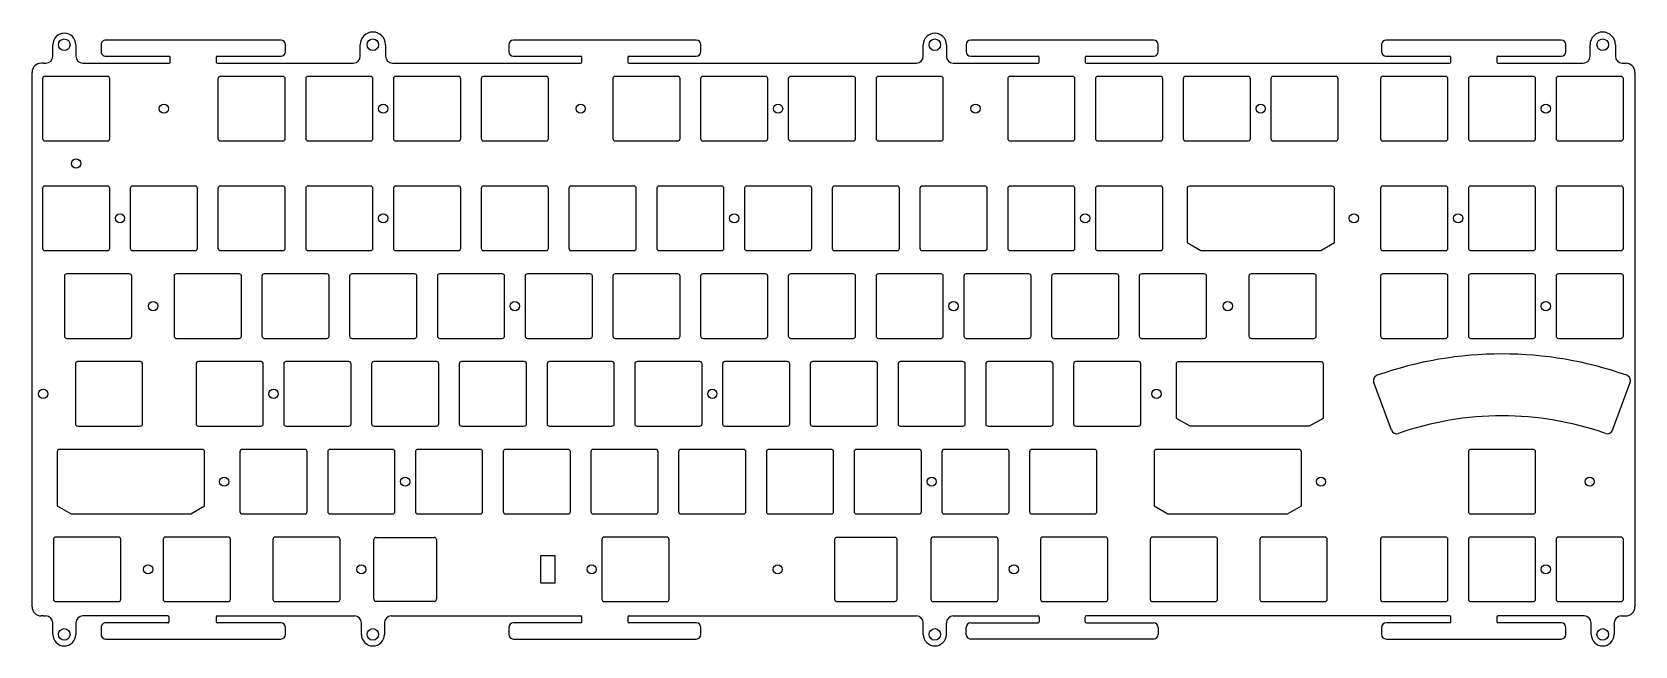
# Model space of a CAD drawing. Extents: x -32 to 316, y -168 to -35.
import ezdxf

# ---------------------------------------------------------------- set-up
doc = ezdxf.new("R2010")
doc.units = 0
doc.layers.add('BLACK', color=7, linetype='CONTINUOUS')

msp = doc.modelspace()

# ---------------------------------------------------------------- linework, layer by layer
at = {"layer": 'BLACK', "linetype": 'CONTINUOUS'}
for p, q in [((-27.625, -39.999999), (-27.625, -37.5)), ((-22.625, -37.5), (-22.625, -40)), ((-17.125, -37.5), (-17.125, -39)), ((21.875, -36.5), (-16.125, -36.5)), ((22.875, -39), (22.875, -37.5)), ((39.125, -40), (39.125, -37.5)), ((44.625, -37.5), (44.625, -40)), ((71.375, -37.5), (71.375, -39)), ((112.075, -36.5), (72.375, -36.5)), ((113.075, -39), (113.075, -37.5)), ((161.375, -40), (161.375, -37.5)), ((166.375, -37.5), (166.375, -40)), ((170.675, -37.5), (170.675, -39)), ((211.375, -36.5), (171.675, -36.5)), ((212.375, -39), (212.375, -37.5)), ((260.875, -37.5), (260.875, -39)), ((299.875, -36.5), (261.875, -36.5)), ((300.875, -39), (300.875, -37.5)), ((306.125, -40), (306.125, -37.5)), ((311.625, -37.5), (311.625, -40)), ((-29.625, -41.5), (-30.125, -41.500001)), ((-29.625, -41.5), (-29.125001, -41.5)), ((-21.125, -41.5), (-2.375, -41.5)), ((-16.125, -40), (-2.375, -40)), ((-2.125, -41.25), (-2.125, -40.25)), ((7.875, -40.25), (7.875, -41.25)), ((8.125, -40), (21.875, -40)), ((8.125, -41.5), (37.625, -41.5)), ((46.125, -41.5), (86.975, -41.5)), ((72.375, -40), (86.975, -40)), ((87.225, -41.25), (87.225, -40.25)), ((97.225, -40.25), (97.225, -41.25)), ((97.475, -40), (112.075, -40)), ((97.475, -41.5), (159.875, -41.5)), ((167.875, -41.5), (186.275, -41.5)), ((171.675, -40), (186.275, -40)), ((186.525, -41.25), (186.525, -40.25)), ((196.525, -40.25), (196.525, -41.25)), ((196.775, -40), (211.375, -40)), ((196.775, -41.5), (275.625, -41.5)), ((261.875, -40), (275.625, -40)), ((275.875, -41.25), (275.875, -40.25)), ((285.875, -40.25), (285.875, -41.25)), ((286.125, -40), (299.875, -40)), ((286.125, -41.5), (304.625, -41.5)), ((313.125, -41.5), (313.375, -41.5)), ((313.375, -41.5), (313.875, -41.5)), ((-32.125, -159.5), (-32.125, -43.499999)), ((-29.8565, -44.869), (-29.8565, -57.869)), ((-15.7565, -44.369), (-29.356499, -44.369)), ((-15.2565, -57.869), (-15.2565, -44.869)), ((8.2435, -44.869), (8.2435, -57.869)), ((22.3435, -44.369), (8.7435, -44.369)), ((22.8435, -57.869), (22.8435, -44.869)), ((27.2935, -44.869), (27.2935, -57.869)), ((41.3935, -44.369), (27.7935, -44.369)), ((41.8935, -57.869), (41.8935, -44.869)), ((46.3435, -44.869), (46.3435, -57.869)), ((60.4435, -44.369), (46.8435, -44.369)), ((60.9435, -57.869), (60.9435, -44.869)), ((65.3935, -44.869), (65.3935, -57.869)), ((79.4935, -44.369), (65.8935, -44.369)), ((79.9935, -57.869), (79.9935, -44.869)), ((93.9685, -44.869), (93.9685, -57.869)), ((108.0685, -44.369), (94.4685, -44.369)), ((108.5685, -57.869), (108.5685, -44.869)), ((113.0185, -44.869), (113.0185, -57.869)), ((127.1185, -44.369), (113.5185, -44.369)), ((127.6185, -57.869), (127.6185, -44.869)), ((132.0685, -44.869), (132.0685, -57.869)), ((146.1685, -44.369), (132.5685, -44.369)), ((146.6685, -57.869), (146.6685, -44.869)), ((151.1185, -44.869), (151.1185, -57.869)), ((165.2185, -44.369), (151.6185, -44.369)), ((165.7185, -57.869), (165.7185, -44.869)), ((179.6935, -44.869), (179.6935, -57.869)), ((193.7935, -44.369), (180.1935, -44.369)), ((194.2935, -57.869), (194.2935, -44.869)), ((198.7435, -44.869), (198.7435, -57.869)), ((212.8435, -44.369), (199.2435, -44.369)), ((213.3435, -57.869), (213.3435, -44.869)), ((217.7935, -44.869), (217.7935, -57.869)), ((231.8935, -44.369), (218.2935, -44.369)), ((232.3935, -57.869), (232.3935, -44.869)), ((236.8435, -44.869), (236.8435, -57.869)), ((250.9435, -44.369), (237.3435, -44.369)), ((251.4435, -57.869), (251.4435, -44.869)), ((260.656, -44.869), (260.656, -57.869)), ((274.756, -44.369), (261.156, -44.369)), ((275.256, -57.869), (275.256, -44.869)), ((279.706, -44.869), (279.706, -57.869)), ((293.806, -44.369), (280.206, -44.369)), ((294.306, -57.869), (294.306, -44.869)), ((298.756, -44.869), (298.756, -57.869)), ((312.856, -44.369), (299.256, -44.369)), ((313.356, -57.869), (313.356, -44.869)), ((315.875, -43.5), (315.875, -159.5)), ((-29.356499, -58.369), (-15.7565, -58.369)), ((8.7435, -58.369), (22.3435, -58.369)), ((27.7935, -58.369), (41.3935, -58.369)), ((46.8435, -58.369), (60.4435, -58.369)), ((65.8935, -58.369), (79.4935, -58.369)), ((94.4685, -58.369), (108.0685, -58.369)), ((113.5185, -58.369), (127.1185, -58.369)), ((132.5685, -58.369), (146.1685, -58.369)), ((151.6185, -58.369), (165.2185, -58.369)), ((180.1935, -58.369), (193.7935, -58.369)), ((199.2435, -58.369), (212.8435, -58.369)), ((218.2935, -58.369), (231.8935, -58.369)), ((237.3435, -58.369), (250.9435, -58.369)), ((261.156, -58.369), (274.756, -58.369)), ((280.206, -58.369), (293.806, -58.369)), ((299.256, -58.369), (312.856, -58.369)), ((-29.8565, -68.681501), (-29.8565, -81.6815)), ((-15.7565, -68.1815), (-29.356499, -68.1815)), ((-15.2565, -81.6815), (-15.2565, -68.6815)), ((-10.8065, -68.6815), (-10.8065, -81.6815)), ((3.2935, -68.1815), (-10.3065, -68.1815)), ((3.7935, -81.6815), (3.7935, -68.6815)), ((8.2435, -68.6815), (8.2435, -81.6815)), ((22.3435, -68.1815), (8.7435, -68.1815)), ((22.8435, -81.6815), (22.8435, -68.6815)), ((27.2935, -68.6815), (27.2935, -81.6815)), ((41.3935, -68.1815), (27.7935, -68.1815)), ((41.8935, -81.6815), (41.8935, -68.6815)), ((46.3435, -68.6815), (46.3435, -81.6815)), ((60.4435, -68.1815), (46.8435, -68.1815)), ((60.9435, -81.6815), (60.9435, -68.6815)), ((65.3935, -68.6815), (65.3935, -81.6815)), ((79.4935, -68.1815), (65.8935, -68.1815)), ((79.9935, -81.6815), (79.9935, -68.6815)), ((84.4435, -68.6815), (84.4435, -81.6815)), ((98.5435, -68.1815), (84.9435, -68.1815)), ((99.0435, -81.6815), (99.0435, -68.6815)), ((103.4935, -68.6815), (103.4935, -81.6815)), ((117.5935, -68.1815), (103.9935, -68.1815)), ((118.0935, -81.6815), (118.0935, -68.6815)), ((122.5435, -68.6815), (122.5435, -81.6815)), ((136.6435, -68.1815), (123.0435, -68.1815)), ((137.1435, -81.6815), (137.1435, -68.6815)), ((141.5935, -68.6815), (141.5935, -81.6815)), ((155.6935, -68.1815), (142.0935, -68.1815)), ((156.1935, -81.6815), (156.1935, -68.6815)), ((160.6435, -68.6815), (160.6435, -81.6815)), ((174.7435, -68.1815), (161.1435, -68.1815)), ((175.2435, -81.6815), (175.2435, -68.6815)), ((179.6935, -68.6815), (179.6935, -81.6815)), ((193.7935, -68.1815), (180.1935, -68.1815)), ((194.2935, -81.6815), (194.2935, -68.6815)), ((198.7435, -68.6815), (198.7435, -81.6815)), ((212.8435, -68.1815), (199.2435, -68.1815)), ((213.3435, -81.6815), (213.3435, -68.6815)), ((218.6435, -68.7065), (218.6435, -80.4245)), ((250.1435, -68.2065), (219.1435, -68.2065)), ((250.6435, -80.4245), (250.6435, -68.7065)), ((260.656, -68.6815), (260.656, -81.6815)), ((274.756, -68.1815), (261.156, -68.1815)), ((275.256, -81.6815), (275.256, -68.6815)), ((279.706, -68.6815), (279.706, -81.6815)), ((293.806, -68.1815), (280.206, -68.1815)), ((294.306, -81.6815), (294.306, -68.6815)), ((298.756, -68.6815), (298.756, -81.6815)), ((312.856, -68.1815), (299.256, -68.1815)), ((313.356, -81.6815), (313.356, -68.6815)), ((-29.356499, -82.1815), (-15.7565, -82.1815)), ((-10.3065, -82.1815), (3.2935, -82.1815)), ((8.7435, -82.1815), (22.3435, -82.1815)), ((27.7935, -82.1815), (41.3935, -82.1815)), ((46.8435, -82.1815), (60.4435, -82.1815)), ((65.8935, -82.1815), (79.4935, -82.1815)), ((84.9435, -82.1815), (98.5435, -82.1815)), ((103.9935, -82.1815), (117.5935, -82.1815)), ((123.0435, -82.1815), (136.6435, -82.1815)), ((142.0935, -82.1815), (155.6935, -82.1815)), ((161.1435, -82.1815), (174.7435, -82.1815)), ((180.1935, -82.1815), (193.7935, -82.1815)), ((199.2435, -82.1815), (212.8435, -82.1815)), ((218.6435, -80.4245), (221.6435, -82.1565)), ((221.6435, -82.1565), (247.6435, -82.1565)), ((247.6435, -82.1565), (250.6435, -80.4245)), ((261.156, -82.1815), (274.756, -82.1815)), ((280.206, -82.1815), (293.806, -82.1815)), ((299.256, -82.1815), (312.856, -82.1815)), ((-25.094, -87.731497), (-25.094, -100.731497)), ((-10.994, -87.231497), (-24.594, -87.231497)), ((-10.494, -100.731497), (-10.494, -87.731497)), ((-1.2815, -87.7315), (-1.2815, -100.7315)), ((12.8185, -87.2315), (-0.7815, -87.2315)), ((13.3185, -100.7315), (13.3185, -87.7315)), ((17.7685, -87.7315), (17.7685, -100.7315)), ((31.8685, -87.2315), (18.2685, -87.2315)), ((32.3685, -100.7315), (32.3685, -87.7315)), ((36.8185, -87.7315), (36.8185, -100.7315)), ((50.9185, -87.2315), (37.3185, -87.2315)), ((51.4185, -100.7315), (51.4185, -87.7315)), ((55.8685, -87.7315), (55.8685, -100.7315)), ((69.9685, -87.2315), (56.3685, -87.2315)), ((70.4685, -100.7315), (70.4685, -87.7315)), ((74.9185, -87.7315), (74.9185, -100.7315)), ((89.0185, -87.2315), (75.4185, -87.2315)), ((89.5185, -100.7315), (89.5185, -87.7315)), ((93.9685, -87.7315), (93.9685, -100.7315)), ((108.0685, -87.2315), (94.4685, -87.2315)), ((108.5685, -100.7315), (108.5685, -87.7315)), ((113.0185, -87.7315), (113.0185, -100.7315)), ((127.1185, -87.2315), (113.5185, -87.2315)), ((127.6185, -100.7315), (127.6185, -87.7315)), ((132.0685, -87.7315), (132.0685, -100.7315)), ((146.1685, -87.2315), (132.5685, -87.2315)), ((146.6685, -100.7315), (146.6685, -87.7315)), ((151.1185, -87.7315), (151.1185, -100.7315)), ((165.2185, -87.2315), (151.6185, -87.2315)), ((165.7185, -100.7315), (165.7185, -87.7315)), ((170.1685, -87.7315), (170.1685, -100.7315)), ((184.2685, -87.2315), (170.6685, -87.2315)), ((184.7685, -100.7315), (184.7685, -87.7315)), ((189.2185, -87.7315), (189.2185, -100.7315)), ((203.3185, -87.2315), (189.7185, -87.2315)), ((203.8185, -100.7315), (203.8185, -87.7315)), ((208.2685, -87.7315), (208.2685, -100.7315)), ((222.3685, -87.2315), (208.7685, -87.2315)), ((222.8685, -100.7315), (222.8685, -87.7315)), ((232.081, -87.7315), (232.081, -100.7315)), ((246.181, -87.2315), (232.581, -87.2315)), ((246.681, -100.7315), (246.681, -87.7315)), ((260.656, -87.7315), (260.656, -100.7315)), ((274.756, -87.2315), (261.156, -87.2315)), ((275.256, -100.7315), (275.256, -87.7315)), ((279.706, -87.7315), (279.706, -100.7315)), ((293.806, -87.2315), (280.206, -87.2315)), ((294.306, -100.7315), (294.306, -87.7315)), ((298.756, -87.7315), (298.756, -100.7315)), ((312.856, -87.2315), (299.256, -87.2315)), ((313.356, -100.7315), (313.356, -87.7315)), ((-24.594, -101.231497), (-10.994, -101.231497)), ((-0.7815, -101.2315), (12.8185, -101.2315)), ((18.2685, -101.2315), (31.8685, -101.2315)), ((37.3185, -101.2315), (50.9185, -101.2315)), ((56.3685, -101.2315), (69.9685, -101.2315)), ((75.4185, -101.2315), (89.0185, -101.2315)), ((94.4685, -101.2315), (108.0685, -101.2315)), ((113.5185, -101.2315), (127.1185, -101.2315)), ((132.5685, -101.2315), (146.1685, -101.2315)), ((151.6185, -101.2315), (165.2185, -101.2315)), ((170.6685, -101.2315), (184.2685, -101.2315)), ((189.7185, -101.2315), (203.3185, -101.2315)), ((208.7685, -101.2315), (222.3685, -101.2315)), ((232.581, -101.2315), (246.181, -101.2315)), ((261.156, -101.2315), (274.756, -101.2315)), ((280.206, -101.2315), (293.806, -101.2315)), ((299.256, -101.2315), (312.856, -101.2315)), ((-22.71275, -106.7815), (-22.71275, -119.781499)), ((-8.61275, -106.281499), (-22.21275, -106.281499)), ((-8.11275, -119.781499), (-8.11275, -106.781499)), ((3.481, -106.7815), (3.481, -119.7815)), ((17.581, -106.2815), (3.981, -106.2815)), ((18.081, -119.7815), (18.081, -106.7815)), ((22.531, -106.7815), (22.531, -119.7815)), ((36.631, -106.2815), (23.031, -106.2815)), ((37.131, -119.7815), (37.131, -106.7815)), ((41.581, -106.7815), (41.581, -119.7815)), ((55.681, -106.2815), (42.081, -106.2815)), ((56.181, -119.7815), (56.181, -106.7815)), ((60.631, -106.7815), (60.631, -119.7815)), ((74.731, -106.2815), (61.131, -106.2815)), ((75.231, -119.7815), (75.231, -106.7815)), ((79.681, -106.7815), (79.681, -119.7815)), ((93.781, -106.2815), (80.181, -106.2815)), ((94.281, -119.7815), (94.281, -106.7815)), ((98.731, -106.7815), (98.731, -119.7815)), ((112.831, -106.2815), (99.231, -106.2815)), ((113.331, -119.7815), (113.331, -106.7815)), ((117.781, -106.7815), (117.781, -119.7815)), ((131.881, -106.2815), (118.281, -106.2815)), ((132.381, -119.7815), (132.381, -106.7815)), ((136.831, -106.7815), (136.831, -119.7815)), ((150.931, -106.2815), (137.331, -106.2815)), ((151.431, -119.7815), (151.431, -106.7815)), ((155.881, -106.7815), (155.881, -119.7815)), ((169.981, -106.2815), (156.381, -106.2815)), ((170.481, -119.7815), (170.481, -106.7815)), ((174.931, -106.7815), (174.931, -119.7815)), ((189.031, -106.2815), (175.431, -106.2815)), ((189.531, -119.7815), (189.531, -106.7815)), ((193.981, -106.7815), (193.981, -119.7815)), ((208.081, -106.2815), (194.481, -106.2815)), ((208.581, -119.7815), (208.581, -106.7815)), ((216.23725, -106.8065), (216.23725, -118.5245)), ((247.73725, -106.3065), (216.73725, -106.3065)), ((248.23725, -118.5245), (248.23725, -106.8065)), ((262.999829, -121.150752), (259.1829, -110.805831)), ((311.012152, -121.150752), (314.829081, -110.805831)), ((-22.212749, -120.281499), (-8.61275, -120.281499)), ((3.981, -120.2815), (17.581, -120.2815)), ((23.031, -120.2815), (36.631, -120.2815)), ((42.081, -120.2815), (55.681, -120.2815)), ((61.131, -120.2815), (74.731, -120.2815)), ((80.181, -120.2815), (93.781, -120.2815)), ((99.231, -120.2815), (112.831, -120.2815)), ((118.281, -120.2815), (131.881, -120.2815)), ((137.331, -120.2815), (150.931, -120.2815)), ((156.381, -120.2815), (169.981, -120.2815)), ((175.431, -120.2815), (189.031, -120.2815)), ((194.481, -120.2815), (208.081, -120.2815)), ((216.23725, -118.5245), (219.23725, -120.2565)), ((219.23725, -120.2565), (245.23725, -120.2565)), ((245.23725, -120.2565), (248.23725, -118.5245)), ((-26.65025, -125.8565), (-26.65025, -137.5745)), ((4.84975, -125.3565), (-26.15025, -125.3565)), ((5.34975, -137.5745), (5.34975, -125.8565)), ((13.006, -125.8315), (13.006, -138.8315)), ((27.106, -125.3315), (13.506, -125.3315)), ((27.606, -138.8315), (27.606, -125.8315)), ((32.056, -125.8315), (32.056, -138.8315)), ((46.156, -125.3315), (32.556, -125.3315)), ((46.656, -138.8315), (46.656, -125.8315)), ((51.106, -125.8315), (51.106, -138.8315)), ((65.206, -125.3315), (51.606, -125.3315)), ((65.706, -138.8315), (65.706, -125.8315)), ((70.156, -125.8315), (70.156, -138.8315)), ((84.256, -125.3315), (70.656, -125.3315)), ((84.756, -138.8315), (84.756, -125.8315)), ((89.206, -125.8315), (89.206, -138.8315)), ((103.306, -125.3315), (89.706, -125.3315)), ((103.806, -138.8315), (103.806, -125.8315)), ((108.256, -125.8315), (108.256, -138.8315)), ((122.356, -125.3315), (108.756, -125.3315)), ((122.856, -138.8315), (122.856, -125.8315)), ((127.306, -125.8315), (127.306, -138.8315)), ((141.406, -125.3315), (127.806, -125.3315)), ((141.906, -138.8315), (141.906, -125.8315)), ((146.356, -125.8315), (146.356, -138.8315)), ((160.456, -125.3315), (146.856, -125.3315)), ((160.956, -138.8315), (160.956, -125.8315)), ((165.406, -125.8315), (165.406, -138.8315)), ((179.506, -125.3315), (165.906, -125.3315)), ((180.006, -138.8315), (180.006, -125.8315)), ((184.456, -125.8315), (184.456, -138.8315)), ((198.556, -125.3315), (184.956, -125.3315)), ((199.056, -138.8315), (199.056, -125.8315)), ((211.47475, -125.8565), (211.47475, -137.5745)), ((242.97475, -125.3565), (211.97475, -125.3565)), ((243.47475, -137.5745), (243.47475, -125.8565)), ((279.706, -125.8315), (279.706, -138.8315)), ((293.806, -125.3315), (280.206, -125.3315)), ((294.306, -138.8315), (294.306, -125.8315)), ((-26.65025, -137.5745), (-23.65025, -139.3065)), ((2.34975, -139.3065), (5.34975, -137.5745)), ((211.47475, -137.5745), (214.47475, -139.3065)), ((240.47475, -139.3065), (243.47475, -137.5745)), ((-23.65025, -139.3065), (2.34975, -139.3065)), ((13.506, -139.3315), (27.106, -139.3315)), ((32.556, -139.3315), (46.156, -139.3315)), ((51.606, -139.3315), (65.206, -139.3315)), ((70.656, -139.3315), (84.256, -139.3315)), ((89.706, -139.3315), (103.306, -139.3315)), ((108.756, -139.3315), (122.356, -139.3315)), ((127.806, -139.3315), (141.406, -139.3315)), ((146.856, -139.3315), (160.456, -139.3315)), ((165.906, -139.3315), (179.506, -139.3315)), ((184.956, -139.3315), (198.556, -139.3315)), ((214.47475, -139.3065), (240.47475, -139.3065)), ((280.206, -139.3315), (293.806, -139.3315)), ((-27.47525, -144.8815), (-27.47525, -157.8815)), ((-13.37525, -144.3815), (-26.97525, -144.3815)), ((-12.87525, -157.8815), (-12.87525, -144.8815)), ((-3.66275, -144.8815), (-3.66275, -157.8815)), ((10.43725, -144.3815), (-3.16275, -144.3815)), ((10.93725, -157.8815), (10.93725, -144.8815)), ((20.14975, -144.8815), (20.14975, -157.8815)), ((34.24975, -144.3815), (20.64975, -144.3815)), ((34.74975, -157.8815), (34.74975, -144.8815)), ((42.08075, -157.8315), (42.08075, -144.9315)), ((42.58075, -144.4315), (55.18075, -144.4315)), ((55.68075, -144.9315), (55.68075, -157.8315)), ((91.58725, -144.8815), (91.58725, -157.8815)), ((105.68725, -144.3815), (92.08725, -144.3815)), ((106.18725, -157.8815), (106.18725, -144.8815)), ((142.09375, -144.9315), (142.09375, -157.8315)), ((155.19375, -144.4315), (142.59375, -144.4315)), ((155.69375, -157.8315), (155.69375, -144.9315)), ((163.02475, -144.8815), (163.02475, -157.8815)), ((177.12475, -144.3815), (163.52475, -144.3815)), ((177.62475, -157.8815), (177.62475, -144.8815)), ((186.83725, -144.8815), (186.83725, -157.8815)), ((200.93725, -144.3815), (187.33725, -144.3815)), ((201.43725, -157.8815), (201.43725, -144.8815)), ((210.64975, -144.8815), (210.64975, -157.8815)), ((224.74975, -144.3815), (211.14975, -144.3815)), ((225.24975, -157.8815), (225.24975, -144.8815)), ((234.46225, -144.8815), (234.46225, -157.8815)), ((248.56225, -144.3815), (234.96225, -144.3815)), ((249.06225, -157.8815), (249.06225, -144.8815)), ((260.656, -144.8815), (260.656, -157.8815)), ((274.756, -144.3815), (261.156, -144.3815)), ((275.256, -157.8815), (275.256, -144.8815)), ((279.706, -144.8815), (279.706, -157.8815)), ((293.806, -144.3815), (280.206, -144.3815)), ((294.306, -157.8815), (294.306, -144.8815)), ((298.756, -144.8815), (298.756, -157.8815)), ((312.856, -144.3815), (299.256, -144.3815)), ((313.356, -157.8815), (313.356, -144.8815)), ((78.362231, -148.3815), (81.362231, -148.3815)), ((78.362231, -154.3815), (78.362231, -148.3815)), ((81.362231, -148.3815), (81.362231, -154.3815)), ((81.362231, -154.3815), (78.362231, -154.3815)), ((-26.97525, -158.3815), (-13.37525, -158.3815)), ((-3.16275, -158.3815), (10.43725, -158.3815)), ((20.64975, -158.3815), (34.24975, -158.3815)), ((55.18075, -158.3315), (42.58075, -158.3315)), ((92.08725, -158.3815), (105.68725, -158.3815)), ((142.59375, -158.3315), (155.19375, -158.3315)), ((163.52475, -158.3815), (177.12475, -158.3815)), ((187.33725, -158.3815), (200.93725, -158.3815)), ((211.14975, -158.3815), (224.74975, -158.3815)), ((234.96225, -158.3815), (248.56225, -158.3815)), ((261.156, -158.3815), (274.756, -158.3815)), ((280.206, -158.3815), (293.806, -158.3815)), ((299.256, -158.3815), (312.856, -158.3815)), ((-29.625001, -161.5), (-30.125001, -161.5)), ((-29.625001, -161.5), (-29.125001, -161.5)), ((-27.625, -165.5), (-27.625, -163.000001)), ((-22.625, -163), (-22.625, -165.5)), ((-2.625, -161.5), (-21.125, -161.5)), ((-2.625, -163), (-16.125, -163)), ((-2.375, -162.75), (-2.375, -161.75)), ((7.875, -161.75), (7.875, -162.75)), ((8.125, -161.5), (37.875, -161.5)), ((21.875, -163), (8.125, -163)), ((39.375, -165.5), (39.375, -163)), ((44.375, -163), (44.375, -165.5)), ((45.875, -161.5), (86.975, -161.5)), ((86.975, -163), (72.375, -163)), ((87.225, -162.75), (87.225, -161.75)), ((97.225, -161.75), (97.225, -162.75)), ((97.475, -161.5), (159.875, -161.5)), ((112.075, -163), (97.475, -163)), ((161.375, -165.5), (161.375, -163)), ((166.375, -165.5), (166.375, -163)), ((167.875, -161.5), (186.275, -161.5)), ((171.675, -163), (186.275, -163)), ((186.525, -161.75), (186.525, -162.75)), ((196.525, -162.75), (196.525, -161.75)), ((275.625, -161.5), (196.775, -161.5)), ((196.775, -163), (211.375, -163)), ((275.625, -163), (261.875, -163)), ((275.875, -162.75), (275.875, -161.75)), ((285.875, -161.75), (285.875, -162.75)), ((304.875, -161.5), (286.125, -161.5)), ((299.875, -163), (286.125, -163)), ((306.375, -165.5), (306.375, -163)), ((311.375, -163), (311.375, -165.5)), ((312.875, -161.5), (313.375, -161.5)), ((313.375, -161.5), (313.875, -161.5)), ((-17.125, -164), (-17.125, -165.5)), ((-16.125, -166.5), (21.875, -166.5)), ((22.875, -165.5), (22.875, -164)), ((71.375, -164), (71.375, -165.5)), ((72.375, -166.5), (112.075, -166.5)), ((113.075, -165.5), (113.075, -164)), ((170.675, -165.5), (170.675, -164)), ((211.375, -166.5), (171.675, -166.5)), ((212.375, -164), (212.375, -165.5)), ((260.875, -164), (260.875, -165.5)), ((261.875, -166.5), (299.875, -166.5)), ((300.875, -165.5), (300.875, -164))]:
    msp.add_line(p, q, dxfattribs=at)
at = {"layer": 'BLACK'}
for centre, radius in [((-25.125, -37.5), 1.25), ((41.875, -37.5), 1.25), ((163.875, -37.5), 1.25), ((308.875, -37.5), 1.25), ((-3.506509, -51.36902), 1), ((44.118491, -51.36902), 1), ((86.98101, -51.36902), 1), ((129.843491, -51.36902), 1), ((172.70601, -51.36902), 1), ((234.618491, -51.36902), 1), ((296.53101, -51.36902), 1), ((-22.556509, -63.275279), 1), ((-13.031509, -75.1815), 1), ((44.118491, -75.1815), 1), ((120.318491, -75.1815), 1), ((196.518491, -75.1815), 1), ((254.85912, -75.1815), 1), ((277.48101, -75.1815), 1), ((-5.828242, -94.233114), 1), ((72.693491, -94.2315), 1), ((167.943491, -94.2315), 1), ((227.47475, -94.2315), 1), ((296.53101, -94.2315), 1), ((-29.70025, -113.2815), 1), ((20.30601, -113.2815), 1), ((115.55601, -113.2815), 1), ((211.99664, -113.2815), 1), ((9.59038, -132.3315), 1), ((48.88101, -132.3315), 1), ((163.18101, -132.3315), 1), ((247.71538, -132.3315), 1), ((306.05601, -132.3315), 1), ((-6.92836, -151.3815), 1), ((39.35601, -151.3815), 1), ((89.362231, -151.3815), 1), ((129.76538, -151.3815), 1), ((181.04038, -151.3815), 1), ((296.53101, -151.3815), 1), ((-25.125, -165.5), 1.25), ((41.875, -165.5), 1.25), ((163.875, -165.5), 1.25), ((308.875, -165.5), 1.25)]:
    msp.add_circle(centre, radius, dxfattribs=at)
for centre, radius, start, end in [((41.875, -37.5), 2.75, 0, 180), ((308.875, -37.5), 2.75, 0, 180), ((-25.125, -37.5), 2.5, 0, 180), ((-16.125001, -37.499999), 0.999999, -270.0000573, -179.9999427), ((21.875, -37.5), 1, 0, 90), ((72.375, -37.5), 1, 90, 180), ((112.075, -37.5), 1, 0, 90), ((163.875, -37.5), 2.5, 0, 180), ((171.675, -37.5), 1, 90, 180), ((211.375, -37.5), 1, 0, 90), ((261.875, -37.5), 1, 90, 180), ((299.875, -37.5), 1, 0, 90), ((-30.125001, -43.499999), 1.999999, 89.99997135, 180), ((-29.125001, -39.999999), 1.500001, -90, 0), ((-21.124999, -39.999999), 1.500001, -179.9999618, -90.0000382), ((-16.125001, -39.000001), 0.999999, -180.0000573, -89.9999427), ((-2.374999, -40.249999), 0.249999, -0.00022918, 90.00022918), ((-2.374999, -41.250001), 0.249999, -90.00022918, 0.00022918), ((8.125, -40.25), 0.25, 90, 180), ((8.125, -41.25), 0.25, -180, -90), ((21.875, -39), 1, -90, 0), ((37.625, -40), 1.5, -90, 0), ((46.125, -40), 1.5, -180, -90), ((72.375, -39), 1, -180, -90), ((86.975, -40.25), 0.25, 0, 90), ((86.975, -41.25), 0.25, -90, 0), ((97.475, -40.25), 0.25, 90, 180), ((97.475, -41.25), 0.25, -180, -90), ((112.075, -39), 1, -90, 0), ((159.875, -40), 1.5, -90, 0), ((167.875, -40), 1.5, -180, -90), ((171.675, -39), 1, -180, -90), ((186.275, -40.25), 0.25, 0, 90), ((186.275, -41.25), 0.25, -90, 0), ((196.775, -40.25), 0.25, 90, 180), ((196.775, -41.25), 0.25, -180, -90), ((211.375, -39), 1, -90, 0), ((261.875, -39), 1, -180, -90), ((275.625, -40.25), 0.25, 0, 90), ((275.625, -41.25), 0.25, -90, 0), ((286.125, -40.25), 0.25, 90, 180), ((286.125, -41.25), 0.25, -180, -90), ((299.875, -39), 1, -90, 0), ((304.625, -40), 1.5, -90, 0), ((313.125, -40), 1.5, -180, -90), ((313.875, -43.5), 2, 0, 90), ((-29.356499, -44.869001), 0.500001, 90, 179.99988541), ((-15.756515, -44.869015), 0.500015, 0.00171882, 89.99828118), ((8.74349, -44.86896), 0.49999, -270.00114594, -179.99541625), ((22.3435, -44.869), 0.5, 0, 90), ((27.7935, -44.869), 0.5, 90, 180), ((41.3935, -44.869), 0.5, 0, 90), ((46.8435, -44.869), 0.5, 90, 180), ((60.4435, -44.869), 0.5, 0, 90), ((65.8935, -44.869), 0.5, 90, 180), ((79.4935, -44.869), 0.5, 0, 90), ((94.4685, -44.869), 0.5, 90, 180), ((108.0685, -44.869), 0.5, 0, 90), ((113.5185, -44.869), 0.5, 90, 180), ((127.1185, -44.869), 0.5, 0, 90), ((132.5685, -44.869), 0.5, 90, 180), ((146.1685, -44.869), 0.5, 0, 90), ((151.6185, -44.869), 0.5, 90, 180), ((165.2185, -44.869), 0.5, 0, 90), ((180.1935, -44.869), 0.5, 90, 180), ((193.7935, -44.869), 0.5, 0, 90), ((199.2435, -44.869), 0.5, 90, 180), ((212.8435, -44.869), 0.5, 0, 90), ((218.2935, -44.869), 0.5, 90, 180), ((231.8935, -44.869), 0.5, 0, 90), ((237.3435, -44.869), 0.5, 90, 180), ((250.9435, -44.869), 0.5, 0, 90), ((261.156, -44.869), 0.5, 90, 180), ((274.756, -44.869), 0.5, 0, 90), ((280.206, -44.869), 0.5, 90, 180), ((293.806, -44.869), 0.5, 0, 90), ((299.256, -44.869), 0.5, 90, 180), ((312.856, -44.869), 0.5, 0, 90), ((-29.356499, -57.868999), 0.500001, -179.99988541, -90), ((-15.756493, -57.869007), 0.499993, -90.00080215, 0.00080215), ((8.7436, -57.869), 0.5, -180, -90.01145916), ((22.3434, -57.869), 0.5001, -89.98854245, 0), ((27.7936, -57.869), 0.5, -180, -90.01145916), ((41.3934, -57.869), 0.5001, -89.98854245, 0), ((46.8436, -57.869), 0.5, -180, -90.01145916), ((60.4434, -57.869), 0.5001, -89.98854245, 0), ((65.8936, -57.869), 0.5, -180, -90.01145916), ((79.4934, -57.869), 0.5001, -89.98854245, 0), ((94.4686, -57.869), 0.5, -180, -90.01145916), ((108.0684, -57.869), 0.5001, -89.98854245, 0), ((113.5186, -57.869), 0.5, -180, -90.01145916), ((127.1184, -57.869), 0.5001, -89.98854245, 0), ((132.5686, -57.869), 0.5, -180, -90.01145916), ((146.1684, -57.869), 0.5001, -89.98854245, 0), ((151.6186, -57.869), 0.5, -180, -90.01145916), ((165.2184, -57.869), 0.5001, -89.98854245, 0), ((180.1936, -57.869), 0.5, -180, -90.01145916), ((193.7934, -57.869), 0.5001, -89.98854245, 0), ((199.2436, -57.869), 0.5, -180, -90.01145916), ((212.8434, -57.869), 0.5001, -89.98854245, 0), ((218.2936, -57.869), 0.5, -180, -90.01145916), ((231.8934, -57.869), 0.5001, -89.98854245, 0), ((237.3436, -57.869), 0.5, -180, -90.01145916), ((250.9434, -57.869), 0.5001, -89.98854245, 0), ((261.1561, -57.869), 0.5, -180, -90.01145916), ((274.7559, -57.869), 0.5001, -89.98854245, 0), ((280.2061, -57.869), 0.5, -180, -90.01145916), ((293.8059, -57.869), 0.5001, -89.98854245, 0), ((299.2561, -57.869), 0.5, -180, -90.01145916), ((312.8559, -57.869), 0.5001, -89.98854245, 0), ((-29.356499, -68.681501), 0.500001, 90, 180), ((-15.756515, -68.681515), 0.500015, 0.00171882, 89.99828118), ((-10.306494, -68.681506), 0.500006, 90.00068754, 179.99931246), ((3.2935, -68.6815), 0.5, 0, 90), ((8.74349, -68.68146), 0.49999, -270.00114594, -179.99541625), ((22.3435, -68.6815), 0.5, 0, 90), ((27.7935, -68.6815), 0.5, 90, 180), ((41.3935, -68.6815), 0.5, 0, 90), ((46.8435, -68.6815), 0.5, 90, 180), ((60.4435, -68.6815), 0.5, 0, 90), ((65.8935, -68.6815), 0.5, 90, 180), ((79.4935, -68.6815), 0.5, 0, 90), ((84.9435, -68.6815), 0.5, 90, 180), ((98.5435, -68.6815), 0.5, 0, 90), ((103.9935, -68.6815), 0.5, 90, 180), ((117.5935, -68.6815), 0.5, 0, 90), ((123.0435, -68.6815), 0.5, 90, 180), ((136.6435, -68.6815), 0.5, 0, 90), ((142.0935, -68.6815), 0.5, 90, 180), ((155.6935, -68.6815), 0.5, 0, 90), ((161.1435, -68.6815), 0.5, 90, 180), ((174.7435, -68.6815), 0.5, 0, 90), ((180.1935, -68.6815), 0.5, 90, 180), ((193.7935, -68.6815), 0.5, 0, 90), ((199.2435, -68.6815), 0.5, 90, 180), ((212.8435, -68.6815), 0.5, 0, 90), ((219.1435, -68.7065), 0.5, 90, 180), ((250.1435, -68.7065), 0.5, 0, 90), ((261.156, -68.6815), 0.5, 90, 180), ((274.756, -68.6815), 0.5, 0, 90), ((280.206, -68.6815), 0.5, 90, 180), ((293.806, -68.6815), 0.5, 0, 90), ((299.256, -68.6815), 0.5, 90, 180), ((312.856, -68.6815), 0.5, 0, 90), ((-29.356499, -81.681499), 0.500001, -179.99988541, -90), ((-15.756493, -81.681507), 0.499993, -90.00080215, 0.00080215), ((-10.306516, -81.681516), 0.499984, -180.00183352, -89.99816648), ((3.2935, -81.6815), 0.5, -90, 0), ((8.7436, -81.6815), 0.5, -180, -90.01145916), ((22.3434, -81.6815), 0.5001, -89.98854245, 0), ((27.7936, -81.6815), 0.5, -180, -90.01145916), ((41.3934, -81.6815), 0.5001, -89.98854245, 0), ((46.8436, -81.6815), 0.5, -180, -90.01145916), ((60.4434, -81.6815), 0.5001, -89.98854245, 0), ((65.8936, -81.6815), 0.5, -180, -90.01145916), ((79.4934, -81.6815), 0.5001, -89.98854245, 0), ((84.9436, -81.6815), 0.5, -180, -90.01145916), ((98.5434, -81.6815), 0.5001, -89.98854245, 0), ((103.9936, -81.6815), 0.5, -180, -90.01145916), ((117.5934, -81.6815), 0.5001, -89.98854245, 0), ((123.0436, -81.6815), 0.5, -180, -90.01145916), ((136.6434, -81.6815), 0.5001, -89.98854245, 0), ((142.0936, -81.6815), 0.5, -180, -90.01145916), ((155.6934, -81.6815), 0.5001, -89.98854245, 0), ((161.1436, -81.6815), 0.5, -180, -90.01145916), ((174.7434, -81.6815), 0.5001, -89.98854245, 0), ((180.1936, -81.6815), 0.5, -180, -90.01145916), ((193.7934, -81.6815), 0.5001, -89.98854245, 0), ((199.2436, -81.6815), 0.5, -180, -90.01145916), ((212.8434, -81.6815), 0.5001, -89.98854245, 0), ((261.1561, -81.6815), 0.5, -180, -90.01145916), ((274.7559, -81.6815), 0.5001, -89.98854245, 0), ((280.2061, -81.6815), 0.5, -180, -90.01145916), ((293.8059, -81.6815), 0.5001, -89.98854245, 0), ((299.2561, -81.6815), 0.5, -180, -90.01145916), ((312.8559, -81.6815), 0.5001, -89.98854245, 0), ((-24.593994, -87.731503), 0.500006, 90.00068754, 179.99931246), ((-10.993994, -87.731461), 0.499964, -0.00412559, 90.0006876), ((-0.781494, -87.731506), 0.500006, 90.00068754, 179.99931246), ((12.8185, -87.7315), 0.5, 0, 90), ((18.2685, -87.7315), 0.5, 90, 180), ((31.8685, -87.7315), 0.5, 0, 90), ((37.3185, -87.7315), 0.5, 90, 180), ((50.9185, -87.7315), 0.5, 0, 90), ((56.3685, -87.7315), 0.5, 90, 180), ((69.9685, -87.7315), 0.5, 0, 90), ((75.4185, -87.7315), 0.5, 90, 180), ((89.0185, -87.7315), 0.5, 0, 90), ((94.4685, -87.7315), 0.5, 90, 180), ((108.0685, -87.7315), 0.5, 0, 90), ((113.5185, -87.7315), 0.5, 90, 180), ((127.1185, -87.7315), 0.5, 0, 90), ((132.5685, -87.7315), 0.5, 90, 180), ((146.1685, -87.7315), 0.5, 0, 90), ((151.6185, -87.7315), 0.5, 90, 180), ((165.2185, -87.7315), 0.5, 0, 90), ((170.6685, -87.7315), 0.5, 90, 180), ((184.2685, -87.7315), 0.5, 0, 90), ((189.7185, -87.7315), 0.5, 90, 180), ((203.3185, -87.7315), 0.5, 0, 90), ((208.7685, -87.7315), 0.5, 90, 180), ((222.3685, -87.7315), 0.5, 0, 90), ((232.581, -87.7315), 0.5, 90, 180), ((246.181, -87.7315), 0.5, 0, 90), ((261.156, -87.7315), 0.5, 90, 180), ((274.756, -87.7315), 0.5, 0, 90), ((280.206, -87.7315), 0.5, 90, 180), ((293.806, -87.7315), 0.5, 0, 90), ((299.256, -87.7315), 0.5, 90, 180), ((312.856, -87.7315), 0.5, 0, 90), ((-24.594016, -100.731513), 0.499984, -180.00183352, -89.99816648), ((-10.994112, -100.731455), 0.500112, -89.98716862, -0.00481177), ((-0.781516, -100.731516), 0.499984, -180.00183352, -89.99816648), ((12.81839, -100.73146), 0.50011, -89.9873977, -0.00458265), ((18.2686, -100.7315), 0.5, -180, -90.01145916), ((31.8684, -100.7315), 0.5001, -89.98854245, 0), ((37.3186, -100.7315), 0.5, -180, -90.01145916), ((50.9184, -100.7315), 0.5001, -89.98854245, 0), ((56.3686, -100.7315), 0.5, -180, -90.01145916), ((69.9684, -100.7315), 0.5001, -89.98854245, 0), ((75.4186, -100.7315), 0.5, -180, -90.01145916), ((89.0184, -100.7315), 0.5001, -89.98854245, 0), ((94.4686, -100.7315), 0.5, -180, -90.01145916), ((108.0684, -100.7315), 0.5001, -89.98854245, 0), ((113.5186, -100.7315), 0.5, -180, -90.01145916), ((127.1184, -100.7315), 0.5001, -89.98854245, 0), ((132.5686, -100.7315), 0.5, -180, -90.01145916), ((146.1684, -100.7315), 0.5001, -89.98854245, 0), ((151.6186, -100.7315), 0.5, -180, -90.01145916), ((165.2184, -100.7315), 0.5001, -89.98854245, 0), ((170.6686, -100.7315), 0.5, -180, -90.01145916), ((184.2684, -100.7315), 0.5001, -89.98854245, 0), ((189.7186, -100.7315), 0.5, -180, -90.01145916), ((203.3184, -100.7315), 0.5001, -89.98854245, 0), ((208.7686, -100.7315), 0.5, -180, -90.01145916), ((222.3684, -100.7315), 0.5001, -89.98854245, 0), ((232.5811, -100.7315), 0.5, -180, -90.01145916), ((246.1809, -100.7315), 0.5001, -89.98854245, 0), ((261.1561, -100.7315), 0.5, -180, -90.01145916), ((274.7559, -100.7315), 0.5001, -89.98854245, 0), ((280.2061, -100.7315), 0.5, -180, -90.01145916), ((293.8059, -100.7315), 0.5001, -89.98854245, 0), ((299.2561, -100.7315), 0.5, -180, -90.01145916), ((312.8559, -100.7315), 0.5001, -89.98854245, 0), ((-22.212747, -106.781502), 0.500003, 90.00034377, 179.99977082), ((-8.612779, -106.781529), 0.50003, 0.00343754, 89.99667704), ((3.981, -106.7815), 0.5, 90, 180), ((17.581, -106.7815), 0.5, 0, 90), ((23.031, -106.7815), 0.5, 90, 180), ((36.631, -106.7815), 0.5, 0, 90), ((42.081, -106.7815), 0.5, 90, 180), ((55.681, -106.7815), 0.5, 0, 90), ((61.131, -106.7815), 0.5, 90, 180), ((74.731, -106.7815), 0.5, 0, 90), ((80.181, -106.7815), 0.5, 90, 180), ((93.781, -106.7815), 0.5, 0, 90), ((99.231, -106.7815), 0.5, 90, 180), ((112.831, -106.7815), 0.5, 0, 90), ((118.281, -106.7815), 0.5, 90, 180), ((131.881, -106.7815), 0.5, 0, 90), ((137.331, -106.7815), 0.5, 90, 180), ((150.931, -106.7815), 0.5, 0, 90), ((156.381, -106.7815), 0.5, 90, 180), ((169.981, -106.7815), 0.5, 0, 90), ((175.431, -106.7815), 0.5, 90, 180), ((189.031, -106.7815), 0.5, 0, 90), ((194.481, -106.7815), 0.5, 90, 180), ((208.081, -106.7815), 0.5, 0, 90), ((216.7372, -106.8065), 0.49995, 89.99427019, 180), ((247.7372, -106.8066), 0.5001, 0.01145755, 89.99427157), ((287.00601, -186.213799), 81.586118, 70.60291138, 109.39708862), ((260.3076, -110.3922), 1.198349, -250.6812209, -159.80798832), ((313.7052, -110.3921), 1.200943, -20.21003429, 70.71475179), ((287.0059, -186.2139), 68.160979, 70.73883352, 109.26102319), ((-22.212749, -119.781498), 0.500001, -179.99988541, -90), ((-8.612709, -119.781541), 0.499959, -90.00469864, 0.00481324), ((3.981, -119.7815), 0.5, -180, -90), ((17.5809, -119.7815), 0.5001, -89.98854245, 0), ((23.0311, -119.7815), 0.5, -180, -90.01145916), ((36.6309, -119.7815), 0.5001, -89.98854245, 0), ((42.0811, -119.7815), 0.5, -180, -90.01145916), ((55.6809, -119.7815), 0.5001, -89.98854245, 0), ((61.1311, -119.7815), 0.5, -180, -90.01145916), ((74.7309, -119.7815), 0.5001, -89.98854245, 0), ((80.1811, -119.7815), 0.5, -180, -90.01145916), ((93.7809, -119.7815), 0.5001, -89.98854245, 0), ((99.2311, -119.7815), 0.5, -180, -90.01145916), ((112.8309, -119.7815), 0.5001, -89.98854245, 0), ((118.2811, -119.7815), 0.5, -180, -90.01145916), ((131.8809, -119.7815), 0.5001, -89.98854245, 0), ((137.3311, -119.7815), 0.5, -180, -90.01145916), ((150.9309, -119.7815), 0.5001, -89.98854245, 0), ((156.3811, -119.7815), 0.5, -180, -90.01145916), ((169.9809, -119.7815), 0.5001, -89.98854245, 0), ((175.4311, -119.7815), 0.5, -180, -90.01145916), ((189.0309, -119.7815), 0.5001, -89.98854245, 0), ((194.4811, -119.7815), 0.5, -180, -90.01145916), ((208.0809, -119.7815), 0.5001, -89.98854245, 0), ((264.1265, -120.7345), 1.20053, -159.72303186, -70.79146686), ((309.8861, -120.7346), 1.20049, -109.23801668, -20.2826642), ((-26.150249, -125.856501), 0.500001, 90.00011459, 179.99988541), ((4.8497, -125.8565), 0.5, 0, 89.99427042), ((13.50599, -125.83146), 0.49999, -270.00114594, -179.99541625), ((27.106, -125.8315), 0.5, 0, 90), ((32.556, -125.8315), 0.5, 90, 180), ((46.156, -125.8315), 0.5, 0, 90), ((51.606, -125.8315), 0.5, 90, 180), ((65.206, -125.8315), 0.5, 0, 90), ((70.656, -125.8315), 0.5, 90, 180), ((84.256, -125.8315), 0.5, 0, 90), ((89.706, -125.8315), 0.5, 90, 180), ((103.306, -125.8315), 0.5, 0, 90), ((108.756, -125.8315), 0.5, 90, 180), ((122.356, -125.8315), 0.5, 0, 90), ((127.806, -125.8315), 0.5, 90, 180), ((141.406, -125.8315), 0.5, 0, 90), ((146.856, -125.8315), 0.5, 90, 180), ((160.456, -125.8315), 0.5, 0, 90), ((165.906, -125.8315), 0.5, 90, 180), ((179.506, -125.8315), 0.5, 0, 90), ((184.956, -125.8315), 0.5, 90, 180), ((198.556, -125.8315), 0.5, 0, 90), ((211.9747, -125.8565), 0.49995, 89.99427019, 180), ((242.9747, -125.8566), 0.5001, 0.01145755, 89.99427157), ((280.206, -125.8315), 0.5, 90, 180), ((293.806, -125.8315), 0.5, 0, 90), ((13.5061, -138.8315), 0.5, -180, -90.01145916), ((27.1059, -138.8315), 0.5001, -89.98854245, 0), ((32.5561, -138.8315), 0.5, -180, -90.01145916), ((46.1559, -138.8315), 0.5001, -89.98854245, 0), ((51.6061, -138.8315), 0.5, -180, -90.01145916), ((65.2059, -138.8315), 0.5001, -89.98854245, 0), ((70.6561, -138.8315), 0.5, -180, -90.01145916), ((84.2559, -138.8315), 0.5001, -89.98854245, 0), ((89.7061, -138.8315), 0.5, -180, -90.01145916), ((103.3059, -138.8315), 0.5001, -89.98854245, 0), ((108.7561, -138.8315), 0.5, -180, -90.01145916), ((122.3559, -138.8315), 0.5001, -89.98854245, 0), ((127.8061, -138.8315), 0.5, -180, -90.01145916), ((141.4059, -138.8315), 0.5001, -89.98854245, 0), ((146.8561, -138.8315), 0.5, -180, -90.01145916), ((160.4559, -138.8315), 0.5001, -89.98854245, 0), ((165.9061, -138.8315), 0.5, -180, -90.01145916), ((179.5059, -138.8315), 0.5001, -89.98854245, 0), ((184.9561, -138.8315), 0.5, -180, -90.01145916), ((198.5559, -138.8315), 0.5001, -89.98854245, 0), ((280.2061, -138.8315), 0.5, -180, -90.01145916), ((293.8059, -138.8315), 0.5001, -89.98854245, 0), ((-26.975249, -144.881501), 0.500001, 90.00011459, 179.99988541), ((-13.375338, -144.881588), 0.500088, 0.01008228, 89.98991772), ((-3.162709, -144.881541), 0.500041, 90.00469787, 179.99530213), ((10.4372, -144.8816), 0.5001, 0.01145755, 89.99427157), ((20.6496, -144.8814), 0.49985, -270.01719286, -179.98853741), ((34.2497, -144.8816), 0.5001, 0.01145755, 89.99427157), ((42.5806, -144.9314), 0.49985, -270.01719286, -179.98853741), ((55.1807, -144.9316), 0.5001, 0.01145755, 89.99427157), ((92.0871, -144.8814), 0.49985, -270.01719286, -179.98853741), ((105.6872, -144.8816), 0.5001, 0.01145755, 89.99427157), ((142.5936, -144.9314), 0.49985, -270.01719286, -179.98853741), ((155.1937, -144.9316), 0.5001, 0.01145755, 89.99427157), ((163.5246, -144.8814), 0.49985, -270.01719286, -179.98853741), ((177.1247, -144.8816), 0.5001, 0.01145755, 89.99427157), ((187.3371, -144.8814), 0.49985, -270.01719286, -179.98853741), ((200.9372, -144.8816), 0.5001, 0.01145755, 89.99427157), ((211.1496, -144.8814), 0.49985, -270.01719286, -179.98853741), ((224.7497, -144.8816), 0.5001, 0.01145755, 89.99427157), ((234.9621, -144.8814), 0.49985, -270.01719286, -179.98853741), ((248.5622, -144.8816), 0.5001, 0.01145755, 89.99427157), ((261.1559, -144.8815), 0.4999, 89.98853924, 180), ((274.756, -144.8815), 0.5, 0, 90), ((280.2059, -144.8815), 0.4999, 89.98853924, 180), ((293.806, -144.8815), 0.5, 0, 90), ((299.2559, -144.8815), 0.4999, 89.98853924, 180), ((312.856, -144.8815), 0.5, 0, 90), ((-30.125001, -159.500001), 1.999999, -180.00002865, -90), ((-26.975249, -157.881499), 0.500001, -179.99988541, -90.00011459), ((-13.375279, -157.881471), 0.500029, -89.99667704, -0.00332296), ((-3.162752, -157.881505), 0.499995, -180.00057296, -89.99977081), ((10.43719, -157.88146), 0.50006, -89.99312533, -0.00458311), ((20.6498, -157.8814), 0.5001, -179.98854382, -90.00572843), ((34.2497, -157.8815), 0.50005, -89.99427065, 0), ((42.5808, -157.8314), 0.5001, -179.98854382, -90.00572843), ((55.1807, -157.8315), 0.50005, -89.99427065, 0), ((92.0873, -157.8814), 0.5001, -179.98854382, -90.00572843), ((105.6872, -157.8815), 0.50005, -89.99427065, 0), ((142.5938, -157.8314), 0.5001, -179.98854382, -90.00572843), ((155.1937, -157.8315), 0.50005, -89.99427065, 0), ((163.5248, -157.8814), 0.5001, -179.98854382, -90.00572843), ((177.1247, -157.8815), 0.50005, -89.99427065, 0), ((187.3373, -157.8814), 0.5001, -179.98854382, -90.00572843), ((200.9372, -157.8815), 0.50005, -89.99427065, 0), ((211.1498, -157.8814), 0.5001, -179.98854382, -90.00572843), ((224.7497, -157.8815), 0.50005, -89.99427065, 0), ((234.9623, -157.8814), 0.5001, -179.98854382, -90.00572843), ((248.5622, -157.8815), 0.50005, -89.99427065, 0), ((261.156, -157.8815), 0.5, -180, -90), ((274.7559, -157.8815), 0.5001, -89.98854245, 0), ((280.206, -157.8815), 0.5, -180, -90), ((293.8059, -157.8815), 0.5001, -89.98854245, 0), ((299.256, -157.8815), 0.5, -180, -90), ((312.8559, -157.8815), 0.5001, -89.98854245, 0), ((313.875, -159.5), 2, -90, 0), ((-29.125001, -163.000001), 1.500001, 0, 90), ((-21.124999, -163.000001), 1.500001, 90.0000382, 179.9999618), ((-16.125001, -163.999999), 0.999999, -270.0000573, -179.9999427), ((-2.624999, -161.749999), 0.249999, -0.00022918, 90.00022918), ((-2.624999, -162.750001), 0.249999, -90.00022918, 0.00022918), ((8.125, -161.75), 0.25, 90, 180), ((8.125, -162.75), 0.25, -180, -90), ((21.875, -164), 1, 0, 90), ((37.875, -163), 1.5, 0, 90), ((45.875, -163), 1.5, 90, 180), ((72.375, -164), 1, 90, 180), ((86.975, -161.75), 0.25, 0, 90), ((86.975, -162.75), 0.25, -90, 0), ((97.475, -161.75), 0.25, 90, 180), ((97.475, -162.75), 0.25, -180, -90), ((112.075, -164), 1, 0, 90), ((159.875, -163), 1.5, 0, 90), ((167.875, -163), 1.5, 90, 180), ((171.675, -164), 1, 90, 180), ((186.275, -161.75), 0.25, 0, 90), ((186.275, -162.75), 0.25, -90, 0), ((196.775, -161.75), 0.25, 90, 180), ((196.775, -162.75), 0.25, -180, -90), ((211.375, -164), 1, 0, 90), ((261.875, -164), 1, 90, 180), ((275.625, -161.75), 0.25, 0, 90), ((275.625, -162.75), 0.25, -90, 0), ((286.125, -161.75), 0.25, 90, 180), ((286.125, -162.75), 0.25, -180, -90), ((299.875, -164), 1, 0, 90), ((304.875, -163), 1.5, 0, 90), ((312.875, -163), 1.5, 90, 180), ((-25.125, -165.5), 2.5, -180, 0), ((-16.125001, -165.500001), 0.999999, -180.0000573, -89.9999427), ((21.875, -165.5), 1, -90, 0), ((41.875, -165.5), 2.5, -180, 0), ((72.375, -165.5), 1, -180, -90), ((112.075, -165.5), 1, -90, 0), ((163.875, -165.5), 2.5, -180, 0), ((171.675, -165.5), 1, -180, -90), ((211.375, -165.5), 1, -90, 0), ((261.875, -165.5), 1, -180, -90), ((299.875, -165.5), 1, -90, 0), ((308.875, -165.5), 2.5, -180, 0)]:
    msp.add_arc(centre, radius, start, end, dxfattribs=at)

doc.saveas('drawing.dxf')
